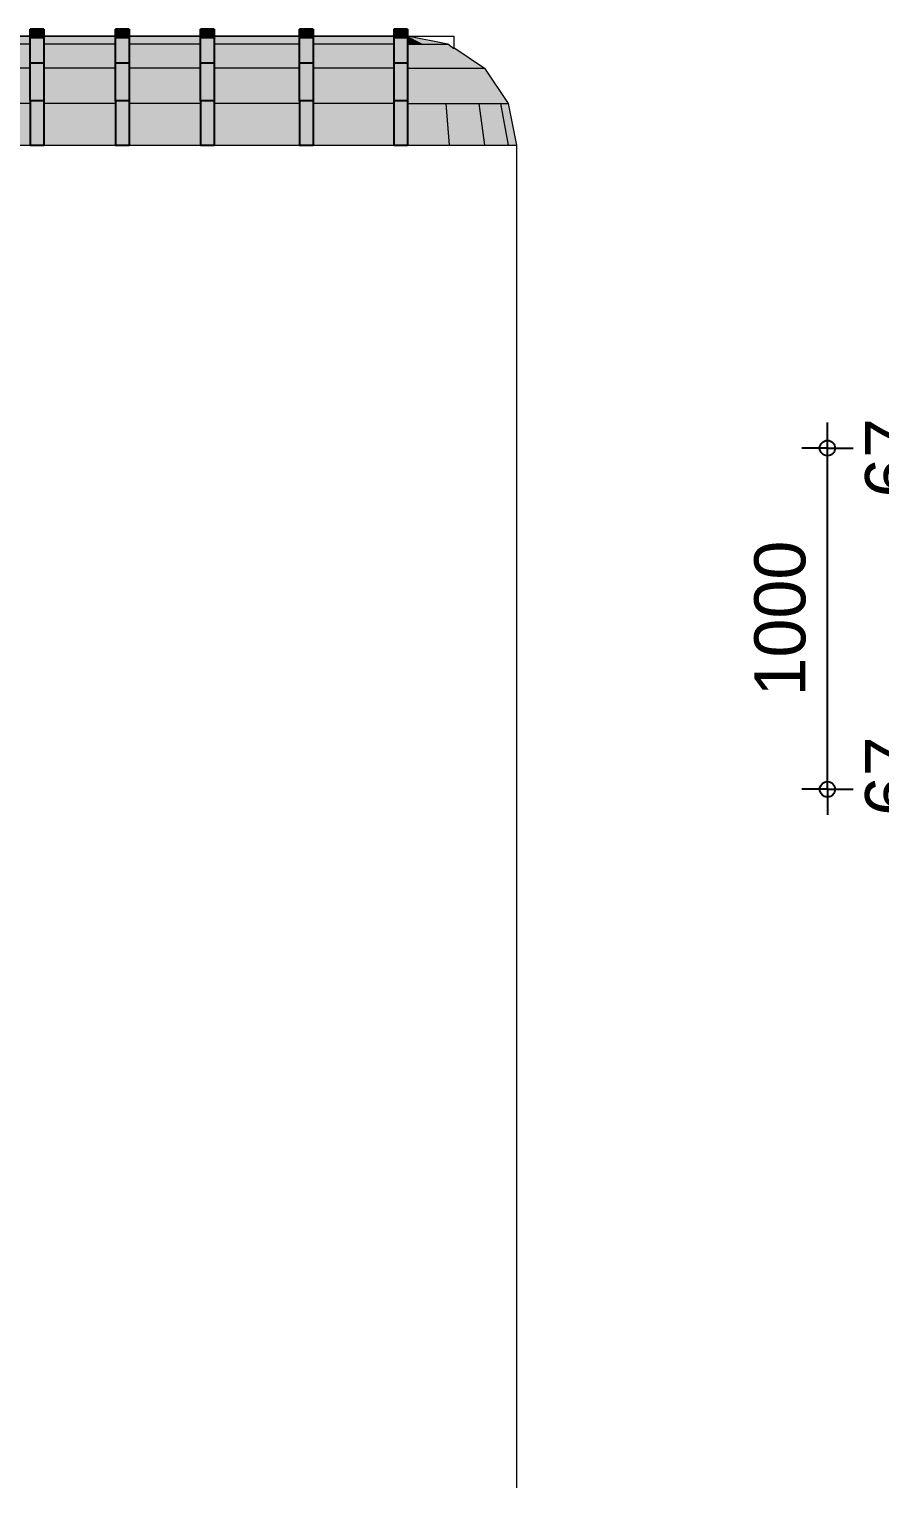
# Model space of a CAD drawing. Header units: millimetres. Extents: x -245 to 49755, y -245 to 41806.
# Drawn here: x 32770 to 34017, y 31012 to 33150 of the extents above; entities that cross this region are included whole.
import ezdxf

# ---------------------------------------------------------------- set-up
doc = ezdxf.new("R2010")
doc.units = ezdxf.units.MM
doc.linetypes.add('PUNKT2_S9', pattern=[1, 0, -1])
doc.layers.add('Standard', color=7, linetype='Continuous', lineweight=25)
doc.styles.add('ARIAL', font='arial.ttf')

msp = doc.modelspace()

# ---------------------------------------------------------------- hatches: boundary and pattern name
at = {"layer": 'Standard', "linetype": 'PUNKT2_S9', "lineweight": 25}
h = msp.add_hatch(color=250, dxfattribs=at)
h.paths.add_polyline_path([(33304.2, 33127.6), (33304.2, 33139.8), (33186, 33139.8), (33186, 33127.6)])
h.paths.add_polyline_path([(30416, 33139.8), (30416, 33127.6), (30521, 33127.6), (30521, 33139.8)])
h.paths.add_polyline_path([(30541, 33139.8), (30541, 33127.6), (30646, 33127.6), (30646, 33139.8)])
h.paths.add_polyline_path([(30666, 33139.8), (30666, 33127.6), (30771, 33127.6), (30771, 33139.8)])
h.paths.add_polyline_path([(30791, 33139.8), (30791, 33127.6), (30896, 33127.6), (30896, 33139.8)])
h.paths.add_polyline_path([(30916, 33139.8), (30916, 33127.6), (31021, 33127.6), (31021, 33139.8)])
h.paths.add_polyline_path([(31041, 33139.8), (31041, 33127.6), (31146, 33127.6), (31146, 33139.8)])
h.paths.add_polyline_path([(31166, 33139.8), (31166, 33127.6), (31271, 33127.6), (31271, 33139.8)])
h.paths.add_polyline_path([(31291, 33139.8), (31291, 33127.6), (31396, 33127.6), (31396, 33139.8)])
h.paths.add_polyline_path([(31416, 33139.8), (31416, 33127.6), (31521, 33127.6), (31521, 33139.8)])
h.paths.add_polyline_path([(31541, 33139.8), (31541, 33127.6), (31646, 33127.6), (31646, 33139.8)])
h.paths.add_polyline_path([(31666, 33139.8), (31666, 33127.6), (31771, 33127.6), (31771, 33139.8)])
h.paths.add_polyline_path([(31791, 33139.8), (31791, 33127.6), (31896, 33127.6), (31896, 33139.8)])
h.paths.add_polyline_path([(31916, 33139.8), (31916, 33127.6), (32021, 33127.6), (32021, 33139.8)])
h.paths.add_polyline_path([(32041, 33139.8), (32041, 33127.6), (32146, 33127.6), (32146, 33139.8)])
h.paths.add_polyline_path([(32166, 33139.8), (32166, 33127.6), (32271, 33127.6), (32271, 33139.8)])
h.paths.add_polyline_path([(32291, 33139.8), (32291, 33127.6), (32396, 33127.6), (32396, 33139.8)])
h.paths.add_polyline_path([(32416, 33139.8), (32416, 33127.6), (32521, 33127.6), (32521, 33139.8)])
h.paths.add_polyline_path([(32541, 33139.8), (32541, 33127.6), (32646, 33127.6), (32646, 33139.8)])
h.paths.add_polyline_path([(32666, 33139.8), (32666, 33127.6), (32771, 33127.6), (32771, 33139.8)])
h.paths.add_polyline_path([(32791, 33139.8), (32791, 33127.6), (32896, 33127.6), (32896, 33139.8)])
h.paths.add_polyline_path([(32916, 33139.8), (32916, 33127.6), (33021, 33127.6), (33021, 33139.8)])
h.paths.add_polyline_path([(33041, 33139.8), (33041, 33127.6), (33166, 33127.6), (33166, 33139.8)])
for color, points in [(251, [(32771, 33136.9), (32771, 33149.8), (32791, 33149.8), (32791, 33136.9)]), (250, [(32771, 33100), (32771, 33136.9), (32791, 33136.9), (32791, 33100)]), (251, [(32896, 33136.9), (32896, 33149.8), (32916, 33149.8), (32916, 33136.9)]), (250, [(32896, 33100), (32896, 33136.9), (32916, 33136.9), (32916, 33100)]), (251, [(33021, 33136.9), (33021, 33149.8), (33041, 33149.8), (33041, 33136.9)]), (250, [(33021, 33100), (33021, 33136.9), (33041, 33136.9), (33041, 33100)]), (250, [(32771, 33044.9), (32771, 33100), (32791, 33100), (32791, 33044.9)]), (250, [(32896, 33044.9), (32896, 33100), (32916, 33100), (32916, 33044.9)]), (250, [(33021, 33044.9), (33021, 33100), (33041, 33100), (33041, 33044.9)]), (250, [(32771, 32979.8), (32771, 33044.9), (32791, 33044.9), (32791, 32979.8)]), (250, [(32896, 32979.8), (32896, 33044.9), (32916, 33044.9), (32916, 32979.8)]), (250, [(33021, 32979.8), (33021, 33044.9), (33041, 33044.9), (33041, 32979.8)])]:
    msp.add_hatch(color=color, dxfattribs=at).paths.add_polyline_path(points, flags=16)
for color, points in [(251, [(33166, 33136.9), (33186, 33136.9), (33186, 33149.8), (33166, 33149.8)]), (250, [(33166, 33100), (33186, 33100), (33186, 33136.9), (33166, 33136.9)]), (251, [(33304.2, 33136.9), (33324.2, 33136.9), (33324.2, 33149.8), (33304.2, 33149.8)]), (250, [(33304.2, 33100), (33324.2, 33100), (33324.2, 33136.9), (33304.2, 33136.9)]), (250, [(33367.5, 33127.6), (33324.2, 33139.8), (33347.6, 33127.6)]), (250, [(33380.7, 33127.6), (33324.2, 33139.8), (33367.5, 33127.6)]), (250, [(33380.7, 33127.6), (33383.4, 33127.6), (33324.2, 33139.8)]), (250, [(33347.6, 33127.6), (33324.2, 33139.8), (33324.2, 33127.6)]), (0, [(33367.5, 33092.9), (33347.6, 33127.6), (33324.2, 33127.6), (33324.2, 33092.9)]), (250, [(33404.2, 33092.9), (33367.5, 33127.6), (33347.6, 33127.6), (33367.5, 33092.9)]), (250, [(33428.7, 33092.9), (33380.7, 33127.6), (33367.5, 33127.6), (33404.2, 33092.9)]), (250, [(33437.3, 33092.9), (33392.4, 33123), (33392.4, 33120.9), (33383.4, 33127.6), (33380.7, 33127.6), (33428.7, 33092.9)]), (250, [(33166, 33044.9), (33186, 33044.9), (33186, 33100), (33166, 33100)]), (250, [(33304.2, 33044.9), (33324.2, 33044.9), (33324.2, 33100), (33304.2, 33100)]), (0, [(33380.7, 33041), (33367.5, 33092.9), (33324.2, 33092.9), (33324.2, 33041)]), (0, [(33428.7, 33041), (33404.2, 33092.9), (33367.5, 33092.9), (33380.7, 33041)]), (250, [(33460.7, 33041), (33428.7, 33092.9), (33404.2, 33092.9), (33428.7, 33041)]), (250, [(33472, 33041), (33437.3, 33092.9), (33428.7, 33092.9), (33460.7, 33041)]), (250, [(33166, 32979.8), (33186, 32979.8), (33186, 33044.9), (33166, 33044.9)]), (250, [(33304.2, 32979.8), (33324.2, 32979.8), (33324.2, 33044.9), (33304.2, 33044.9)]), (0, [(33385.4, 32979.8), (33380.7, 33041), (33324.2, 33041), (33324.2, 32979.8)]), (0, [(33437.3, 32979.8), (33428.7, 33041), (33380.7, 33041), (33385.4, 32979.8)]), (0, [(33472, 32979.8), (33460.7, 33041), (33428.7, 33041), (33437.3, 32979.8)]), (250, [(33484.2, 32979.8), (33472, 33041), (33460.7, 33041), (33472, 32979.8)])]:
    msp.add_hatch(color=color, dxfattribs=at).paths.add_polyline_path(points)
h = msp.add_hatch(color=0, dxfattribs=at)
h.paths.add_polyline_path([(31271, 33127.6), (31166, 33127.6), (31166, 33092.9), (31271, 33092.9)])
h.paths.add_polyline_path([(31041, 33092.9), (31146, 33092.9), (31146, 33127.6), (31041, 33127.6)])
h.paths.add_polyline_path([(31021, 33127.6), (30916, 33127.6), (30916, 33092.9), (31021, 33092.9)])
h.paths.add_polyline_path([(30791, 33092.9), (30896, 33092.9), (30896, 33127.6), (30791, 33127.6)])
h.paths.add_polyline_path([(30771, 33127.6), (30666, 33127.6), (30666, 33092.9), (30771, 33092.9)])
h.paths.add_polyline_path([(30541, 33092.9), (30646, 33092.9), (30646, 33127.6), (30541, 33127.6)])
h.paths.add_polyline_path([(30521, 33127.6), (30416, 33127.6), (30416, 33092.9), (30521, 33092.9)])
h.paths.add_polyline_path([(33304.2, 33092.9), (33304.2, 33127.6), (33186, 33127.6), (33186, 33092.9)])
h.paths.add_polyline_path([(33041, 33092.9), (33166, 33092.9), (33166, 33127.6), (33041, 33127.6)])
h.paths.add_polyline_path([(33021, 33127.6), (32916, 33127.6), (32916, 33092.9), (33021, 33092.9)])
h.paths.add_polyline_path([(32791, 33092.9), (32896, 33092.9), (32896, 33127.6), (32791, 33127.6)])
h.paths.add_polyline_path([(32771, 33127.6), (32666, 33127.6), (32666, 33092.9), (32771, 33092.9)])
h.paths.add_polyline_path([(32541, 33092.9), (32646, 33092.9), (32646, 33127.6), (32541, 33127.6)])
h.paths.add_polyline_path([(32521, 33127.6), (32416, 33127.6), (32416, 33092.9), (32521, 33092.9)])
h.paths.add_polyline_path([(32291, 33092.9), (32396, 33092.9), (32396, 33127.6), (32291, 33127.6)])
h.paths.add_polyline_path([(32271, 33127.6), (32166, 33127.6), (32166, 33092.9), (32271, 33092.9)])
h.paths.add_polyline_path([(32041, 33092.9), (32146, 33092.9), (32146, 33127.6), (32041, 33127.6)])
h.paths.add_polyline_path([(32021, 33127.6), (31916, 33127.6), (31916, 33092.9), (32021, 33092.9)])
h.paths.add_polyline_path([(31791, 33092.9), (31896, 33092.9), (31896, 33127.6), (31791, 33127.6)])
h.paths.add_polyline_path([(31771, 33127.6), (31666, 33127.6), (31666, 33092.9), (31771, 33092.9)])
h.paths.add_polyline_path([(31541, 33092.9), (31646, 33092.9), (31646, 33127.6), (31541, 33127.6)])
h.paths.add_polyline_path([(31521, 33127.6), (31416, 33127.6), (31416, 33092.9), (31521, 33092.9)])
h.paths.add_polyline_path([(31291, 33092.9), (31396, 33092.9), (31396, 33127.6), (31291, 33127.6)])
h = msp.add_hatch(color=0, dxfattribs=at)
h.paths.add_polyline_path([(33304.2, 33041), (33304.2, 33092.9), (33186, 33092.9), (33186, 33041)])
h.paths.add_polyline_path([(33166, 33092.9), (33041, 33092.9), (33041, 33041), (33166, 33041)])
h.paths.add_polyline_path([(32916, 33041), (33021, 33041), (33021, 33092.9), (32916, 33092.9)])
h.paths.add_polyline_path([(32896, 33092.9), (32791, 33092.9), (32791, 33041), (32896, 33041)])
h.paths.add_polyline_path([(32666, 33041), (32771, 33041), (32771, 33092.9), (32666, 33092.9)])
h.paths.add_polyline_path([(32646, 33092.9), (32541, 33092.9), (32541, 33041), (32646, 33041)])
h.paths.add_polyline_path([(32416, 33041), (32521, 33041), (32521, 33092.9), (32416, 33092.9)])
h.paths.add_polyline_path([(32396, 33092.9), (32291, 33092.9), (32291, 33041), (32396, 33041)])
h.paths.add_polyline_path([(32166, 33041), (32271, 33041), (32271, 33092.9), (32166, 33092.9)])
h.paths.add_polyline_path([(32146, 33092.9), (32041, 33092.9), (32041, 33041), (32146, 33041)])
h.paths.add_polyline_path([(31916, 33041), (32021, 33041), (32021, 33092.9), (31916, 33092.9)])
h.paths.add_polyline_path([(31896, 33092.9), (31791, 33092.9), (31791, 33041), (31896, 33041)])
h.paths.add_polyline_path([(31666, 33041), (31771, 33041), (31771, 33092.9), (31666, 33092.9)])
h.paths.add_polyline_path([(31646, 33092.9), (31541, 33092.9), (31541, 33041), (31646, 33041)])
h.paths.add_polyline_path([(31416, 33041), (31521, 33041), (31521, 33092.9), (31416, 33092.9)])
h.paths.add_polyline_path([(31396, 33092.9), (31291, 33092.9), (31291, 33041), (31396, 33041)])
h.paths.add_polyline_path([(31166, 33041), (31271, 33041), (31271, 33092.9), (31166, 33092.9)])
h.paths.add_polyline_path([(31146, 33092.9), (31041, 33092.9), (31041, 33041), (31146, 33041)])
h.paths.add_polyline_path([(30916, 33041), (31021, 33041), (31021, 33092.9), (30916, 33092.9)])
h.paths.add_polyline_path([(30896, 33092.9), (30791, 33092.9), (30791, 33041), (30896, 33041)])
h.paths.add_polyline_path([(30666, 33041), (30771, 33041), (30771, 33092.9), (30666, 33092.9)])
h.paths.add_polyline_path([(30646, 33092.9), (30541, 33092.9), (30541, 33041), (30646, 33041)])
h.paths.add_polyline_path([(30416, 33041), (30521, 33041), (30521, 33092.9), (30416, 33092.9)])
h = msp.add_hatch(color=0, dxfattribs=at)
h.paths.add_polyline_path([(33186, 32979.8), (33304.2, 32979.8), (33304.2, 33041), (33186, 33041)])
h.paths.add_polyline_path([(32791, 33041), (32791, 32979.8), (32896, 32979.8), (32896, 33041)])
h.paths.add_polyline_path([(32646, 33041), (32541, 33041), (32541, 32979.8), (32646, 32979.8)])
h.paths.add_polyline_path([(32666, 33041), (32666, 32979.8), (32771, 32979.8), (32771, 33041)])
h.paths.add_polyline_path([(32521, 33041), (32416, 33041), (32416, 32979.8), (32521, 32979.8)])
h.paths.add_polyline_path([(31271, 32979.8), (31271, 33041), (31166, 33041), (31166, 32979.8)])
h.paths.add_polyline_path([(31146, 33041), (31041, 33041), (31041, 32979.8), (31146, 32979.8)])
h.paths.add_polyline_path([(31021, 32979.8), (31021, 33041), (30916, 33041), (30916, 32979.8)])
h.paths.add_polyline_path([(30896, 33041), (30791, 33041), (30791, 32979.8), (30896, 32979.8)])
h.paths.add_polyline_path([(30771, 32979.8), (30771, 33041), (30666, 33041), (30666, 32979.8)])
h.paths.add_polyline_path([(30646, 33041), (30541, 33041), (30541, 32979.8), (30646, 32979.8)])
h.paths.add_polyline_path([(30521, 32979.8), (30521, 33041), (30416, 33041), (30416, 32979.8)])
h.paths.add_polyline_path([(32916, 32979.8), (33021, 32979.8), (33021, 33041), (32916, 33041)])
h.paths.add_polyline_path([(33041, 33041), (33041, 32979.8), (33166, 32979.8), (33166, 33041)])
h.paths.add_polyline_path([(32396, 33041), (32291, 33041), (32291, 32988), (32350.5, 32988), (32387.3, 32982.4), (32389.4, 32982.1), (32394.1, 32979.8), (32396, 32979.8)])
h.paths.add_polyline_path([(31322.2, 32988), (31396, 32988), (31396, 33041), (31291, 33041), (31291, 32983.2), (31319.9, 32987.7)])
h.paths.add_polyline_path([(32166, 33041), (32166, 32988), (32271, 32988), (32271, 33041)])
h.paths.add_polyline_path([(32041, 33041), (32041, 32988), (32146, 32988), (32146, 33041)])
h.paths.add_polyline_path([(32021, 33041), (31916, 33041), (31916, 32988), (32021, 32988)])
h.paths.add_polyline_path([(31666, 33041), (31666, 32988), (31771, 32988), (31771, 33041)])
h.paths.add_polyline_path([(31791, 33041), (31791, 32988), (31896, 32988), (31896, 33041)])
h.paths.add_polyline_path([(31541, 32988), (31646, 32988), (31646, 33041), (31541, 33041)])
h.paths.add_polyline_path([(31521, 32988), (31521, 33041), (31416, 33041), (31416, 32988)])

# ---------------------------------------------------------------- linework, layer by layer
at = {"layer": 'Standard', "color": 250, "linetype": 'Continuous', "lineweight": 18}
for p, q in [((32771, 33139.8), (32666, 33139.8)), ((32896, 33139.8), (32791, 33139.8)), ((33021, 33139.8), (32916, 33139.8)), ((33166, 33139.8), (33041, 33139.8)), ((33291, 33139.8), (33186, 33139.8)), ((33304.2, 33139.8), (33291, 33139.8)), ((32771, 33127.6), (32666, 33127.6)), ((32896, 33127.6), (32791, 33127.6)), ((33021, 33127.6), (32916, 33127.6)), ((33166, 33127.6), (33041, 33127.6)), ((33291, 33127.6), (33186, 33127.6)), ((33304.2, 33127.6), (33291, 33127.6)), ((33324.2, 33127.6), (33347.6, 33127.6)), ((33347.6, 33127.6), (33367.5, 33127.6)), ((33367.5, 33127.6), (33380.7, 33127.6)), ((33380.7, 33127.6), (33383.4, 33127.6)), ((33392.4, 33123), (33437.3, 33092.9)), ((32771, 33092.9), (32666, 33092.9)), ((32896, 33092.9), (32791, 33092.9)), ((33021, 33092.9), (32916, 33092.9)), ((33166, 33092.9), (33041, 33092.9)), ((33291, 33092.9), (33186, 33092.9)), ((33304.2, 33092.9), (33291, 33092.9)), ((33324.2, 33092.9), (33367.5, 33092.9)), ((33367.5, 33092.9), (33404.2, 33092.9)), ((33404.2, 33092.9), (33428.7, 33092.9)), ((33428.7, 33092.9), (33437.3, 33092.9)), ((33437.3, 33092.9), (33472, 33041)), ((32771, 33041), (32666, 33041)), ((32896, 33041), (32791, 33041)), ((33021, 33041), (32916, 33041)), ((33166, 33041), (33041, 33041)), ((33291, 33041), (33186, 33041)), ((33304.2, 33041), (33291, 33041)), ((33324.2, 33041), (33380.7, 33041)), ((33380.7, 33041), (33385.4, 32979.8)), ((33380.7, 33041), (33428.7, 33041)), ((33428.7, 33041), (33460.7, 33041)), ((33428.7, 33041), (33437.3, 32979.8)), ((33460.7, 33041), (33472, 33041)), ((33460.7, 33041), (33472, 32979.8)), ((33472, 33041), (33484.2, 32979.8)), ((32666, 32979.8), (32771, 32979.8)), ((32791, 32979.8), (32896, 32979.8)), ((32916, 32979.8), (33021, 32979.8)), ((33041, 32979.8), (33166, 32979.8)), ((33186, 32979.8), (33291, 32979.8)), ((33291, 32979.8), (33304.2, 32979.8)), ((33324.2, 32979.8), (33385.4, 32979.8)), ((33385.4, 32979.8), (33437.3, 32979.8)), ((33437.3, 32979.8), (33472, 32979.8)), ((33472, 32979.8), (33484.2, 32979.8))]:
    msp.add_line(p, q, dxfattribs=at)
at = {"layer": 'Standard', "color": 253, "linetype": 'Continuous', "lineweight": 18}
for p, q in [((32666, 33139.8), (32771, 33139.8)), ((32666, 33139.8), (32771, 33139.8)), ((32791, 33139.8), (32896, 33139.8)), ((32791, 33139.8), (32896, 33139.8)), ((32916, 33139.8), (33021, 33139.8)), ((32916, 33139.8), (33021, 33139.8)), ((33041, 33139.8), (33166, 33139.8)), ((33041, 33139.8), (33166, 33139.8)), ((33186, 33139.8), (33291, 33139.8)), ((33186, 33139.8), (33291, 33139.8)), ((33291, 33139.8), (33304.2, 33139.8)), ((33291, 33139.8), (33304.2, 33139.8)), ((33324.2, 33139.8), (33392.4, 33139.8)), ((33383.4, 33127.6), (33324.2, 33139.8)), ((33324.2, 33139.8), (33392.4, 33139.8)), ((33392.4, 33139.8), (33392.4, 33120.9)), ((33392.4, 33120.9), (33383.4, 33127.6)), ((33484.2, 32979.8), (33484.2, 31012.1))]:
    msp.add_line(p, q, dxfattribs=at)
at = {"layer": 'Standard', "color": 7, "linetype": 'Continuous', "lineweight": -3}
for p, q in [((32791, 33149.8), (32771, 33149.8)), ((32771, 33136.9), (32771, 33149.8)), ((32771, 33100), (32771, 33136.9)), ((32791, 33136.9), (32771, 33136.9)), ((32791, 33149.8), (32791, 33136.9)), ((32791, 33136.9), (32791, 33100)), ((32916, 33149.8), (32896, 33149.8)), ((32896, 33136.9), (32896, 33149.8)), ((32896, 33100), (32896, 33136.9)), ((32916, 33136.9), (32896, 33136.9)), ((32916, 33149.8), (32916, 33136.9)), ((32916, 33136.9), (32916, 33100)), ((33041, 33149.8), (33021, 33149.8)), ((33021, 33136.9), (33021, 33149.8)), ((33021, 33100), (33021, 33136.9)), ((33041, 33136.9), (33021, 33136.9)), ((33041, 33149.8), (33041, 33136.9)), ((33041, 33136.9), (33041, 33100)), ((33186, 33149.8), (33166, 33149.8)), ((33166, 33136.9), (33166, 33149.8)), ((33166, 33100), (33166, 33136.9)), ((33186, 33136.9), (33166, 33136.9)), ((33186, 33149.8), (33186, 33136.9)), ((33186, 33136.9), (33186, 33100)), ((33324.2, 33149.8), (33304.2, 33149.8)), ((33304.2, 33149.8), (33304.2, 33136.9)), ((33324.2, 33136.9), (33304.2, 33136.9)), ((33304.2, 33136.9), (33304.2, 33100)), ((33324.2, 33149.8), (33324.2, 33136.9)), ((33324.2, 33136.9), (33324.2, 33100)), ((32791, 33100), (32771, 33100)), ((32771, 33044.9), (32771, 33100)), ((32791, 33100), (32791, 33044.9)), ((32916, 33100), (32896, 33100)), ((32896, 33044.9), (32896, 33100)), ((32916, 33100), (32916, 33044.9)), ((33041, 33100), (33021, 33100)), ((33021, 33044.9), (33021, 33100)), ((33041, 33100), (33041, 33044.9)), ((33186, 33100), (33166, 33100)), ((33166, 33044.9), (33166, 33100)), ((33186, 33100), (33186, 33044.9)), ((33324.2, 33100), (33304.2, 33100)), ((33304.2, 33100), (33304.2, 33044.9)), ((33324.2, 33100), (33324.2, 33044.9)), ((32791, 33044.9), (32771, 33044.9)), ((32771, 33044.9), (32771, 32979.8)), ((32791, 33044.9), (32791, 32979.8)), ((32916, 33044.9), (32896, 33044.9)), ((32896, 33044.9), (32896, 32979.8)), ((32916, 33044.9), (32916, 32979.8)), ((33041, 33044.9), (33021, 33044.9)), ((33021, 33044.9), (33021, 32979.8)), ((33041, 33044.9), (33041, 32979.8)), ((33186, 33044.9), (33166, 33044.9)), ((33166, 33044.9), (33166, 32979.8)), ((33186, 33044.9), (33186, 32979.8)), ((33324.2, 33044.9), (33304.2, 33044.9)), ((33304.2, 33044.9), (33304.2, 32979.8)), ((33324.2, 33044.9), (33324.2, 32979.8)), ((32771, 32979.8), (32791, 32979.8)), ((32896, 32979.8), (32916, 32979.8)), ((33021, 32979.8), (33041, 32979.8)), ((33166, 32979.8), (33186, 32979.8)), ((33304.2, 32979.8), (33324.2, 32979.8)), ((33940, 32535.8), (33940, 32573.3)), ((33940, 32535.8), (33902.5, 32535.8)), ((33940, 32535.8), (33977.5, 32535.8)), ((33940, 32035.8), (33940, 32535.8)), ((33940, 32035.8), (33902.5, 32035.8)), ((33940, 32035.8), (33940, 31998.3)), ((33940, 32035.8), (33977.5, 32035.8))]:
    msp.add_line(p, q, dxfattribs=at)
for centre in [(33940, 32535.8), (33940, 32035.8)]:
    msp.add_circle(centre, 11.2, dxfattribs=at)

# ---------------------------------------------------------------- texts
at = {"layer": 'Standard', "color": 7, "linetype": 'Continuous', "lineweight": -3, "char_height": 75, "attachment_point": 7, "rotation": 90, "style": 'ARIAL'}
for s, insert, width in [('\\W1.00;67', (34071.2, 32463.2), 154.992), ('\\W0.98;1000', (33908.7, 32171.8), 271.765), ('\\W1.00;67', (34071.2, 31996.7), 154.992)]:
    msp.add_mtext(s, dxfattribs=dict(at, insert=insert, width=width))

doc.saveas('drawing.dxf')
